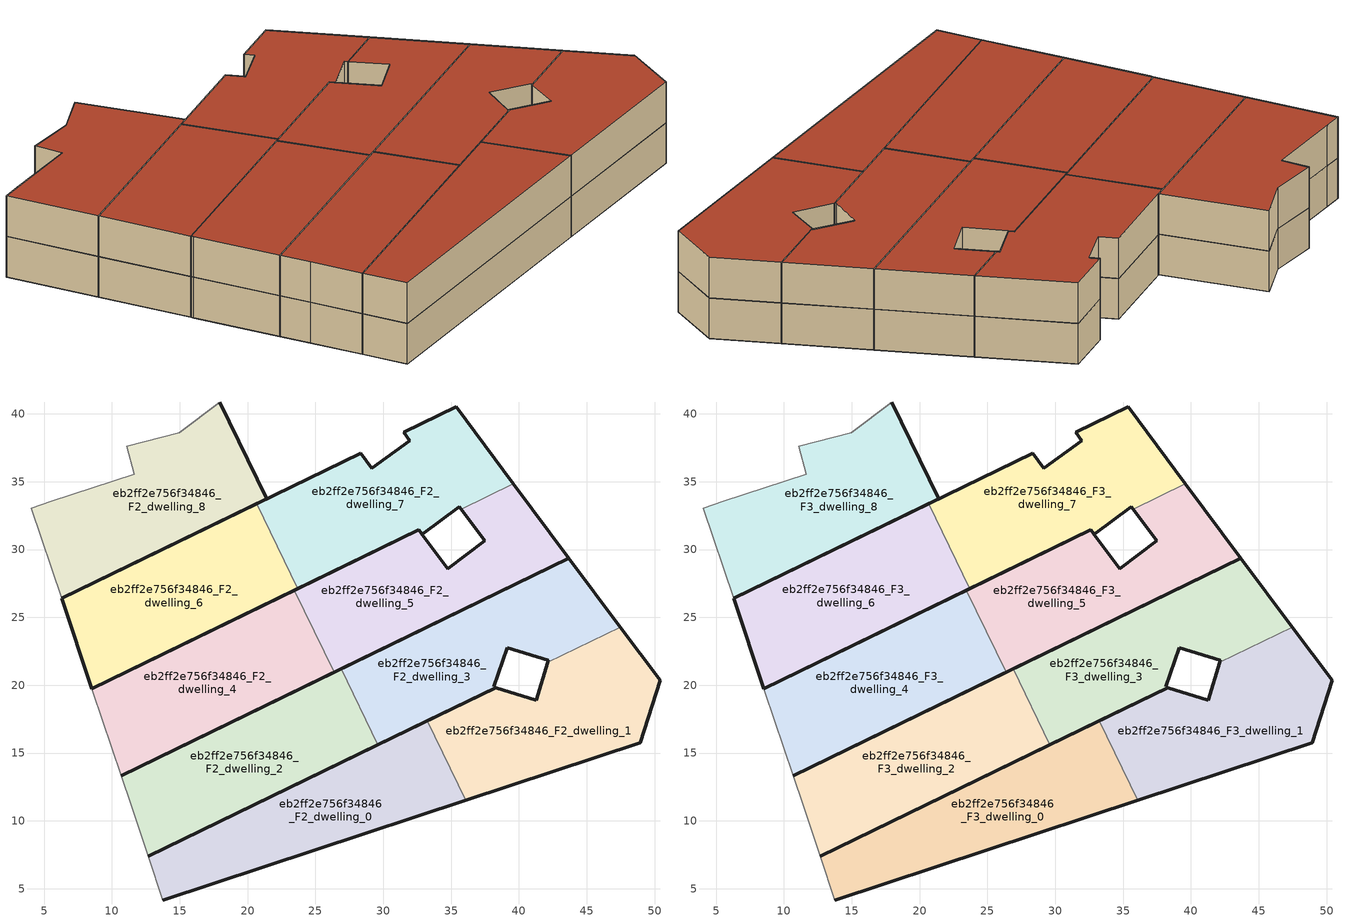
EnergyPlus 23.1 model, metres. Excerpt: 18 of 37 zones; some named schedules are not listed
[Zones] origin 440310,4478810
eb2ff2e756f34846_F2_dwelling_0
 floor to eb2ff2e756f34846_F1_dwelling_0 (EU_floor_Construction): 36.07,11.53 33.23,17.38 12.67,7.4 13.75,4.17 z6
 wall outside (EU_wall_Construction): 36.07,11.53 13.75,4.17 / 12.67,7.4 33.23,17.38 z6:9
 wall to eb2ff2e756f34846_F2_dwelling_1 (EU_wall_Construction): 33.23,17.38 36.07,11.53 z6:9
 wall adiabatic (EU_wall_Construction): 13.75,4.17 12.67,7.4 z6:9
eb2ff2e756f34846_F2_dwelling_1
 floor to eb2ff2e756f34846_F1_dwelling_1 (EU_floor_Construction): 48.93,15.77 50.41,20.36 47.47,24.29 42.12,21.69 41.26,18.9 38.28,19.83 33.23,17.38 36.07,11.53 z6
 wall outside (EU_wall_Construction): 33.23,17.38 38.28,19.83 41.26,18.9 42.12,21.69 / 47.47,24.29 50.41,20.36 48.93,15.77 36.07,11.53 z6:9
 wall to eb2ff2e756f34846_F2_dwelling_3 (EU_wall_Construction): 42.12,21.69 47.47,24.29 z6:9
eb2ff2e756f34846_F2_dwelling_2
 floor to eb2ff2e756f34846_F1_dwelling_2 (EU_floor_Construction): 29.6,15.62 26.89,21.2 10.67,13.33 11.42,11.14 12.67,7.4 z6
 wall outside (EU_wall_Construction): 10.67,13.33 26.89,21.2 / 29.6,15.62 12.67,7.4 z6:9
 wall to eb2ff2e756f34846_F2_dwelling_3 (EU_wall_Construction): 26.89,21.2 29.6,15.62 z6:9
 wall adiabatic (EU_wall_Construction): 12.67,7.4 11.42,11.14 10.67,13.33 z6:9
eb2ff2e756f34846_F2_dwelling_3
 floor to eb2ff2e756f34846_F1_dwelling_3 (EU_floor_Construction): 42.12,21.69 47.47,24.29 43.69,29.35 26.89,21.2 29.6,15.62 38.28,19.83 38.14,19.87 39.16,22.76 42.17,21.83 z6
 wall outside (EU_wall_Construction): 26.89,21.2 43.69,29.35 47.47,24.29 / 42.12,21.69 42.17,21.83 39.16,22.76 38.14,19.87 38.28,19.83 29.6,15.62 z6:9
eb2ff2e756f34846_F2_dwelling_4
 floor to eb2ff2e756f34846_F1_dwelling_4 (EU_floor_Construction): 26.37,20.95 23.44,26.99 8.51,19.75 8.59,19.51 10.67,13.33 z6
 wall outside (EU_wall_Construction): 8.51,19.75 23.44,26.99 / 26.37,20.95 10.67,13.33 z6:9
 wall to eb2ff2e756f34846_F2_dwelling_5 (EU_wall_Construction): 23.44,26.99 26.37,20.95 z6:9
 wall adiabatic (EU_wall_Construction): 10.67,13.33 8.59,19.51 8.51,19.75 z6:9
eb2ff2e756f34846_F2_dwelling_5
 floor to eb2ff2e756f34846_F1_dwelling_5 (EU_floor_Construction): 43.69,29.35 39.6,34.83 35.76,32.97 37.48,30.66 34.74,28.6 32.86,31.11 32.61,31.44 23.44,26.99 26.37,20.95 z6
 wall outside (EU_wall_Construction): 23.44,26.99 32.61,31.44 32.86,31.11 34.74,28.6 37.48,30.66 35.76,32.97 / 39.6,34.83 43.69,29.35 26.37,20.95 z6:9
 wall to eb2ff2e756f34846_F2_dwelling_7 (EU_wall_Construction): 35.76,32.97 39.6,34.83 z6:9
eb2ff2e756f34846_F2_dwelling_6
 floor to eb2ff2e756f34846_F1_dwelling_6 (EU_floor_Construction): 23.71,27.12 20.67,33.38 6.29,26.4 8.51,19.75 z6
 wall outside (EU_wall_Construction): 23.71,27.12 8.51,19.75 6.29,26.4 20.67,33.38 z6:9
 wall to eb2ff2e756f34846_F2_dwelling_7 (EU_wall_Construction): 20.67,33.38 23.71,27.12 z6:9
eb2ff2e756f34846_F2_dwelling_7
 floor to eb2ff2e756f34846_F1_dwelling_7 (EU_floor_Construction): 35.76,32.97 39.6,34.83 35.36,40.51 31.51,38.64 31.95,38.01 29.16,35.99 28.34,37.1 20.67,33.38 23.71,27.12 32.61,31.44 32.86,31.11 35.62,33.16 z6
 wall outside (EU_wall_Construction): 20.67,33.38 28.34,37.1 29.16,35.99 31.95,38.01 31.51,38.64 35.36,40.51 39.6,34.83 / 35.76,32.97 35.62,33.16 32.86,31.11 32.61,31.44 23.71,27.12 z6:9
eb2ff2e756f34846_F2_dwelling_8
 floor to eb2ff2e756f34846_F1_dwelling_8 (EU_floor_Construction): 21.42,33.74 17.96,40.88 14.97,38.62 11.1,37.6 11.66,35.54 5.54,33.55 4.07,33.06 6.29,26.4 z6
 wall outside (EU_wall_Construction): 17.96,40.88 21.42,33.74 6.29,26.4 z6:9
 wall adiabatic (EU_wall_Construction): 6.29,26.4 4.07,33.06 5.54,33.55 11.66,35.54 11.1,37.6 14.97,38.62 17.96,40.88 z6:9
eb2ff2e756f34846_F3_dwelling_0
 floor to eb2ff2e756f34846_F2_dwelling_0 (EU_floor_Construction): 36.07,11.53 33.23,17.38 12.67,7.4 13.75,4.17 z9
 wall outside (EU_wall_Construction): 36.07,11.53 13.75,4.17 / 12.67,7.4 33.23,17.38 z9:12
 wall to eb2ff2e756f34846_F3_dwelling_1 (EU_wall_Construction): 33.23,17.38 36.07,11.53 z9:12
 wall adiabatic (EU_wall_Construction): 13.75,4.17 12.67,7.4 z9:12
 roof outside (EU_roof_Construction): 33.23,17.38 36.07,11.53 13.75,4.17 12.67,7.4 z12
eb2ff2e756f34846_F3_dwelling_1
 floor to eb2ff2e756f34846_F2_dwelling_1 (EU_floor_Construction): 48.93,15.77 50.41,20.36 47.47,24.29 42.12,21.69 41.26,18.9 38.28,19.83 33.23,17.38 36.07,11.53 z9
 wall outside (EU_wall_Construction): 33.23,17.38 38.28,19.83 41.26,18.9 42.12,21.69 / 47.47,24.29 50.41,20.36 48.93,15.77 36.07,11.53 z9:12
 wall to eb2ff2e756f34846_F3_dwelling_3 (EU_wall_Construction): 42.12,21.69 47.47,24.29 z9:12
 roof outside (EU_roof_Construction): 47.47,24.29 50.41,20.36 48.93,15.77 36.07,11.53 33.23,17.38 38.28,19.83 41.26,18.9 42.12,21.69 z12
eb2ff2e756f34846_F3_dwelling_2
 floor to eb2ff2e756f34846_F2_dwelling_2 (EU_floor_Construction): 29.6,15.62 26.89,21.2 10.67,13.33 11.42,11.14 12.67,7.4 z9
 wall outside (EU_wall_Construction): 10.67,13.33 26.89,21.2 / 29.6,15.62 12.67,7.4 z9:12
 wall to eb2ff2e756f34846_F3_dwelling_3 (EU_wall_Construction): 26.89,21.2 29.6,15.62 z9:12
 wall adiabatic (EU_wall_Construction): 12.67,7.4 11.42,11.14 10.67,13.33 z9:12
 roof outside (EU_roof_Construction): 26.89,21.2 29.6,15.62 12.67,7.4 11.42,11.14 10.67,13.33 z12
eb2ff2e756f34846_F3_dwelling_3
 floor to eb2ff2e756f34846_F2_dwelling_3 (EU_floor_Construction): 42.12,21.69 47.47,24.29 43.69,29.35 26.89,21.2 29.6,15.62 38.28,19.83 38.14,19.87 39.16,22.76 42.17,21.83 z9
 wall outside (EU_wall_Construction): 26.89,21.2 43.69,29.35 47.47,24.29 / 42.12,21.69 42.17,21.83 39.16,22.76 38.14,19.87 38.28,19.83 29.6,15.62 z9:12
 roof outside (EU_roof_Construction): 43.69,29.35 47.47,24.29 42.12,21.69 42.17,21.83 39.16,22.76 38.14,19.87 38.28,19.83 29.6,15.62 26.89,21.2 z12
eb2ff2e756f34846_F3_dwelling_4
 floor to eb2ff2e756f34846_F2_dwelling_4 (EU_floor_Construction): 26.37,20.95 23.44,26.99 8.51,19.75 8.59,19.51 10.67,13.33 z9
 wall outside (EU_wall_Construction): 8.51,19.75 23.44,26.99 / 26.37,20.95 10.67,13.33 z9:12
 wall to eb2ff2e756f34846_F3_dwelling_5 (EU_wall_Construction): 23.44,26.99 26.37,20.95 z9:12
 wall adiabatic (EU_wall_Construction): 10.67,13.33 8.59,19.51 8.51,19.75 z9:12
 roof outside (EU_roof_Construction): 23.44,26.99 26.37,20.95 10.67,13.33 8.59,19.51 8.51,19.75 z12
eb2ff2e756f34846_F3_dwelling_5
 floor to eb2ff2e756f34846_F2_dwelling_5 (EU_floor_Construction): 43.69,29.35 39.6,34.83 35.76,32.97 37.48,30.66 34.74,28.6 32.86,31.11 32.61,31.44 23.44,26.99 26.37,20.95 z9
 wall outside (EU_wall_Construction): 23.44,26.99 32.61,31.44 32.86,31.11 34.74,28.6 37.48,30.66 35.76,32.97 / 39.6,34.83 43.69,29.35 26.37,20.95 z9:12
 wall to eb2ff2e756f34846_F3_dwelling_7 (EU_wall_Construction): 35.76,32.97 39.6,34.83 z9:12
 roof outside (EU_roof_Construction): 39.6,34.83 43.69,29.35 26.37,20.95 23.44,26.99 32.61,31.44 32.86,31.11 34.74,28.6 37.48,30.66 35.76,32.97 z12
eb2ff2e756f34846_F3_dwelling_6
 floor to eb2ff2e756f34846_F2_dwelling_6 (EU_floor_Construction): 23.71,27.12 20.67,33.38 6.29,26.4 8.51,19.75 z9
 wall outside (EU_wall_Construction): 23.71,27.12 8.51,19.75 6.29,26.4 20.67,33.38 z9:12
 wall to eb2ff2e756f34846_F3_dwelling_7 (EU_wall_Construction): 20.67,33.38 23.71,27.12 z9:12
 roof outside (EU_roof_Construction): 20.67,33.38 23.71,27.12 8.51,19.75 6.29,26.4 z12
eb2ff2e756f34846_F3_dwelling_7
 floor to eb2ff2e756f34846_F2_dwelling_7 (EU_floor_Construction): 35.76,32.97 39.6,34.83 35.36,40.51 31.51,38.64 31.95,38.01 29.16,35.99 28.34,37.1 20.67,33.38 23.71,27.12 32.61,31.44 32.86,31.11 35.62,33.16 z9
 wall outside (EU_wall_Construction): 20.67,33.38 28.34,37.1 29.16,35.99 31.95,38.01 31.51,38.64 35.36,40.51 39.6,34.83 / 35.76,32.97 35.62,33.16 32.86,31.11 32.61,31.44 23.71,27.12 z9:12
 roof outside (EU_roof_Construction): 35.36,40.51 39.6,34.83 35.76,32.97 35.62,33.16 32.86,31.11 32.61,31.44 23.71,27.12 20.67,33.38 28.34,37.1 29.16,35.99 31.95,38.01 31.51,38.64 z12
eb2ff2e756f34846_F3_dwelling_8
 floor to eb2ff2e756f34846_F2_dwelling_8 (EU_floor_Construction): 21.42,33.74 17.96,40.88 14.97,38.62 11.1,37.6 11.66,35.54 5.54,33.55 4.07,33.06 6.29,26.4 z9
 wall outside (EU_wall_Construction): 17.96,40.88 21.42,33.74 6.29,26.4 z9:12
 wall adiabatic (EU_wall_Construction): 6.29,26.4 4.07,33.06 5.54,33.55 11.66,35.54 11.1,37.6 14.97,38.62 17.96,40.88 z9:12
 roof outside (EU_roof_Construction): 17.96,40.88 21.42,33.74 6.29,26.4 4.07,33.06 5.54,33.55 11.66,35.54 11.1,37.6 14.97,38.62 z12
[Building]
EU S2 Campaign: North Axis=0; Terrain=City; Solar Distribution=FullExterior
[Site:Location]
Madrid: Latitude=40.5; Longitude=-3.5; Time Zone=1; Elevation=609
[SizingPeriod:WeatherFileDays]
AnnualSizingPeriod: Begin Month=1; Begin Day of Month=1; End Month=12; End Day of Month=31; Day of Week for Start Day=Monday; Use Weather File Daylight Saving Period=No; Use Weather File Rain and Snow Indicators=No
[MATERIAL]
EU_InternalMass_Material: Roughness=MediumRough; Thickness=0.1; Conductivity=1; Density=1800; Specific Heat=900; Thermal Absorptance=0.9; Solar Absorptance=0.7; Visible Absorptance=0.7
[MATERIAL:NOMASS] Roughness=MediumRough; Thermal Absorptance=0.9; Solar Absorptance=0.7; Visible Absorptance=0.7
Name | Thermal Resistance
EU_wall_NoMass | 0.609216
EU_roof_NoMass | 0.513268
EU_floor_NoMass | 0.568163
[CONSTRUCTION]
EU_wall_Construction: EU_wall_NoMass
EU_roof_Construction: EU_roof_NoMass
EU_floor_Construction: EU_floor_NoMass
EU_InternalMass_Construction: EU_InternalMass_Material
[ZONE] Type=1; Multiplier=1; Ceiling Height=autocalculate; Floor Area=autocalculate; Part of Total Floor Area=Yes
Name | Volume
eb2ff2e756f34846_F2_dwelling_0; eb2ff2e756f34846_F3_dwelling_0 | 343.02
eb2ff2e756f34846_F2_dwelling_1; eb2ff2e756f34846_F3_dwelling_1 | 343.04
eb2ff2e756f34846_F2_dwelling_2; eb2ff2e756f34846_F3_dwelling_2 | 342.973
eb2ff2e756f34846_F2_dwelling_3; eb2ff2e756f34846_F3_dwelling_3 | 342.991
eb2ff2e756f34846_F2_dwelling_4; eb2ff2e756f34846_F3_dwelling_4; eb2ff2e756f34846_F2_dwelling_6; eb2ff2e756f34846_F3_dwelling_6 | 343.023
eb2ff2e756f34846_F2_dwelling_5; eb2ff2e756f34846_F3_dwelling_5 | 341.673
eb2ff2e756f34846_F2_dwelling_7; eb2ff2e756f34846_F3_dwelling_7 | 344.37
eb2ff2e756f34846_F2_dwelling_8; eb2ff2e756f34846_F3_dwelling_8 | 342.995
[INTERNALMASS] Construction=EU_InternalMass_Construction
Name | Zone or ZoneList | Surface Area
eb2ff2e756f34846_F2_dwelling_0_EU_InternalMass | eb2ff2e756f34846_F2_dwelling_0 | 126.501
eb2ff2e756f34846_F2_dwelling_1_EU_InternalMass | eb2ff2e756f34846_F2_dwelling_1 | 127.047
eb2ff2e756f34846_F2_dwelling_2_EU_InternalMass | eb2ff2e756f34846_F2_dwelling_2 | 127.586
eb2ff2e756f34846_F2_dwelling_3_EU_InternalMass | eb2ff2e756f34846_F2_dwelling_3 | 127.047
eb2ff2e756f34846_F2_dwelling_4_EU_InternalMass | eb2ff2e756f34846_F2_dwelling_4 | 127.824
eb2ff2e756f34846_F2_dwelling_5_EU_InternalMass | eb2ff2e756f34846_F2_dwelling_5 | 127.034
eb2ff2e756f34846_F2_dwelling_6_EU_InternalMass | eb2ff2e756f34846_F2_dwelling_6 | 126.277
eb2ff2e756f34846_F2_dwelling_7_EU_InternalMass | eb2ff2e756f34846_F2_dwelling_7 | 127.505
eb2ff2e756f34846_F2_dwelling_8_EU_InternalMass | eb2ff2e756f34846_F2_dwelling_8 | 126.593
eb2ff2e756f34846_F3_dwelling_0_EU_InternalMass | eb2ff2e756f34846_F3_dwelling_0 | 126.501
eb2ff2e756f34846_F3_dwelling_1_EU_InternalMass | eb2ff2e756f34846_F3_dwelling_1 | 127.047
eb2ff2e756f34846_F3_dwelling_2_EU_InternalMass | eb2ff2e756f34846_F3_dwelling_2 | 127.586
eb2ff2e756f34846_F3_dwelling_3_EU_InternalMass | eb2ff2e756f34846_F3_dwelling_3 | 127.047
eb2ff2e756f34846_F3_dwelling_4_EU_InternalMass | eb2ff2e756f34846_F3_dwelling_4 | 127.824
eb2ff2e756f34846_F3_dwelling_5_EU_InternalMass | eb2ff2e756f34846_F3_dwelling_5 | 127.034
eb2ff2e756f34846_F3_dwelling_6_EU_InternalMass | eb2ff2e756f34846_F3_dwelling_6 | 126.277
eb2ff2e756f34846_F3_dwelling_7_EU_InternalMass | eb2ff2e756f34846_F3_dwelling_7 | 127.505
eb2ff2e756f34846_F3_dwelling_8_EU_InternalMass | eb2ff2e756f34846_F3_dwelling_8 | 126.593
[OTHEREQUIPMENT] Fuel Type=Electricity; Design Level Calculation Method=Watts/Area; Power per Zone Floor Area=1; Fraction Latent=0; Fraction Radiant=0; Fraction Lost=0; Carbon Dioxide Generation Rate=0; EndUse Subcategory=EU_Step8_InternalGains
Name | Zone or ZoneList or Space or SpaceList | Schedule
EU_Step8_InternalGain_eb2ff2e756f34846_F2_dwelling_0_f000 | eb2ff2e756f34846_F2_dwelling_0 | EU_Step8_GainSchedule_eb2ff2e756f34846_F2_dwelling_0_f000
EU_Step8_InternalGain_eb2ff2e756f34846_F2_dwelling_1_f000 | eb2ff2e756f34846_F2_dwelling_1 | EU_Step8_GainSchedule_eb2ff2e756f34846_F2_dwelling_1_f000
EU_Step8_InternalGain_eb2ff2e756f34846_F2_dwelling_2_f000 | eb2ff2e756f34846_F2_dwelling_2 | EU_Step8_GainSchedule_eb2ff2e756f34846_F2_dwelling_2_f000
EU_Step8_InternalGain_eb2ff2e756f34846_F2_dwelling_3_f000 | eb2ff2e756f34846_F2_dwelling_3 | EU_Step8_GainSchedule_eb2ff2e756f34846_F2_dwelling_3_f000
EU_Step8_InternalGain_eb2ff2e756f34846_F2_dwelling_4_f000 | eb2ff2e756f34846_F2_dwelling_4 | EU_Step8_GainSchedule_eb2ff2e756f34846_F2_dwelling_4_f000
EU_Step8_InternalGain_eb2ff2e756f34846_F2_dwelling_5_f000 | eb2ff2e756f34846_F2_dwelling_5 | EU_Step8_GainSchedule_eb2ff2e756f34846_F2_dwelling_5_f000
EU_Step8_InternalGain_eb2ff2e756f34846_F2_dwelling_6_f000 | eb2ff2e756f34846_F2_dwelling_6 | EU_Step8_GainSchedule_eb2ff2e756f34846_F2_dwelling_6_f000
EU_Step8_InternalGain_eb2ff2e756f34846_F2_dwelling_7_f000 | eb2ff2e756f34846_F2_dwelling_7 | EU_Step8_GainSchedule_eb2ff2e756f34846_F2_dwelling_7_f000
EU_Step8_InternalGain_eb2ff2e756f34846_F2_dwelling_8_f000 | eb2ff2e756f34846_F2_dwelling_8 | EU_Step8_GainSchedule_eb2ff2e756f34846_F2_dwelling_8_f000
EU_Step8_InternalGain_eb2ff2e756f34846_F3_dwelling_0_f000 | eb2ff2e756f34846_F3_dwelling_0 | EU_Step8_GainSchedule_eb2ff2e756f34846_F3_dwelling_0_f000
EU_Step8_InternalGain_eb2ff2e756f34846_F3_dwelling_1_f000 | eb2ff2e756f34846_F3_dwelling_1 | EU_Step8_GainSchedule_eb2ff2e756f34846_F3_dwelling_1_f000
EU_Step8_InternalGain_eb2ff2e756f34846_F3_dwelling_2_f000 | eb2ff2e756f34846_F3_dwelling_2 | EU_Step8_GainSchedule_eb2ff2e756f34846_F3_dwelling_2_f000
EU_Step8_InternalGain_eb2ff2e756f34846_F3_dwelling_3_f000 | eb2ff2e756f34846_F3_dwelling_3 | EU_Step8_GainSchedule_eb2ff2e756f34846_F3_dwelling_3_f000
EU_Step8_InternalGain_eb2ff2e756f34846_F3_dwelling_4_f000 | eb2ff2e756f34846_F3_dwelling_4 | EU_Step8_GainSchedule_eb2ff2e756f34846_F3_dwelling_4_f000
EU_Step8_InternalGain_eb2ff2e756f34846_F3_dwelling_5_f000 | eb2ff2e756f34846_F3_dwelling_5 | EU_Step8_GainSchedule_eb2ff2e756f34846_F3_dwelling_5_f000
EU_Step8_InternalGain_eb2ff2e756f34846_F3_dwelling_6_f000 | eb2ff2e756f34846_F3_dwelling_6 | EU_Step8_GainSchedule_eb2ff2e756f34846_F3_dwelling_6_f000
EU_Step8_InternalGain_eb2ff2e756f34846_F3_dwelling_7_f000 | eb2ff2e756f34846_F3_dwelling_7 | EU_Step8_GainSchedule_eb2ff2e756f34846_F3_dwelling_7_f000
EU_Step8_InternalGain_eb2ff2e756f34846_F3_dwelling_8_f000 | eb2ff2e756f34846_F3_dwelling_8 | EU_Step8_GainSchedule_eb2ff2e756f34846_F3_dwelling_8_f000
[ZONEVENTILATION:DESIGNFLOWRATE] Schedule=EU_AlwaysOn; Design Flow Rate Calculation Method=AirChanges/Hour; Air Changes per Hour=0.752966; Ventilation Type=Natural; Fan Pressure Rise=0; Fan Total Efficiency=1; Constant Term Coefficient=1; Temperature Term Coefficient=0; Velocity Term Coefficient=0; Velocity Squared Term Coefficient=0; Minimum Indoor Temperature=-100; Maximum Indoor Temperature=100; Delta Temperature=-100; Minimum Outdoor Temperature=-100; Maximum Outdoor Temperature=100; Maximum Wind Speed=40
Name | Zone or ZoneList or Space or SpaceList
EU_ConstantAir_eb2ff2e756f34846_F2_dwelling_0 | eb2ff2e756f34846_F2_dwelling_0
EU_ConstantAir_eb2ff2e756f34846_F2_dwelling_1 | eb2ff2e756f34846_F2_dwelling_1
EU_ConstantAir_eb2ff2e756f34846_F2_dwelling_2 | eb2ff2e756f34846_F2_dwelling_2
EU_ConstantAir_eb2ff2e756f34846_F2_dwelling_3 | eb2ff2e756f34846_F2_dwelling_3
EU_ConstantAir_eb2ff2e756f34846_F2_dwelling_4 | eb2ff2e756f34846_F2_dwelling_4
EU_ConstantAir_eb2ff2e756f34846_F2_dwelling_5 | eb2ff2e756f34846_F2_dwelling_5
EU_ConstantAir_eb2ff2e756f34846_F2_dwelling_6 | eb2ff2e756f34846_F2_dwelling_6
EU_ConstantAir_eb2ff2e756f34846_F2_dwelling_7 | eb2ff2e756f34846_F2_dwelling_7
EU_ConstantAir_eb2ff2e756f34846_F2_dwelling_8 | eb2ff2e756f34846_F2_dwelling_8
EU_ConstantAir_eb2ff2e756f34846_F3_dwelling_0 | eb2ff2e756f34846_F3_dwelling_0
EU_ConstantAir_eb2ff2e756f34846_F3_dwelling_1 | eb2ff2e756f34846_F3_dwelling_1
EU_ConstantAir_eb2ff2e756f34846_F3_dwelling_2 | eb2ff2e756f34846_F3_dwelling_2
EU_ConstantAir_eb2ff2e756f34846_F3_dwelling_3 | eb2ff2e756f34846_F3_dwelling_3
EU_ConstantAir_eb2ff2e756f34846_F3_dwelling_4 | eb2ff2e756f34846_F3_dwelling_4
EU_ConstantAir_eb2ff2e756f34846_F3_dwelling_5 | eb2ff2e756f34846_F3_dwelling_5
EU_ConstantAir_eb2ff2e756f34846_F3_dwelling_6 | eb2ff2e756f34846_F3_dwelling_6
EU_ConstantAir_eb2ff2e756f34846_F3_dwelling_7 | eb2ff2e756f34846_F3_dwelling_7
EU_ConstantAir_eb2ff2e756f34846_F3_dwelling_8 | eb2ff2e756f34846_F3_dwelling_8
[HVACTEMPLATE:ZONE:IDEALLOADSAIRSYSTEM] System Availability Schedule=EU_AlwaysOn; Maximum Heating Supply Air Temperature=50; Minimum Cooling Supply Air Temperature=13; Maximum Heating Supply Air Humidity Ratio=0.0156; Minimum Cooling Supply Air Humidity Ratio=0.0077; Heating Limit=NoLimit; Cooling Limit=NoLimit; Heating Availability Schedule=EU_AlwaysOn; Cooling Availability Schedule=EU_CoolingOff; Dehumidification Control Type=ConstantSensibleHeatRatio; Cooling Sensible Heat Ratio=0.7; Dehumidification Setpoint=60; Humidification Control Type=None; Humidification Setpoint=30; Outdoor Air Method=None; Outdoor Air Flow Rate per Person=0.00944; Outdoor Air Flow Rate per Zone Floor Area=0; Outdoor Air Flow Rate per Zone=0; Demand Controlled Ventilation Type=None; Outdoor Air Economizer Type=NoEconomizer; Heat Recovery Type=None; Sensible Heat Recovery Effectiveness=0.7; Latent Heat Recovery Effectiveness=0.65
Name | Template Thermostat
eb2ff2e756f34846_F2_dwelling_0 | EU_HeatOnly_eb2ff2e756f34846_F2_dwelling_0
eb2ff2e756f34846_F2_dwelling_1 | EU_HeatOnly_eb2ff2e756f34846_F2_dwelling_1
eb2ff2e756f34846_F2_dwelling_2 | EU_HeatOnly_eb2ff2e756f34846_F2_dwelling_2
eb2ff2e756f34846_F2_dwelling_3 | EU_HeatOnly_eb2ff2e756f34846_F2_dwelling_3
